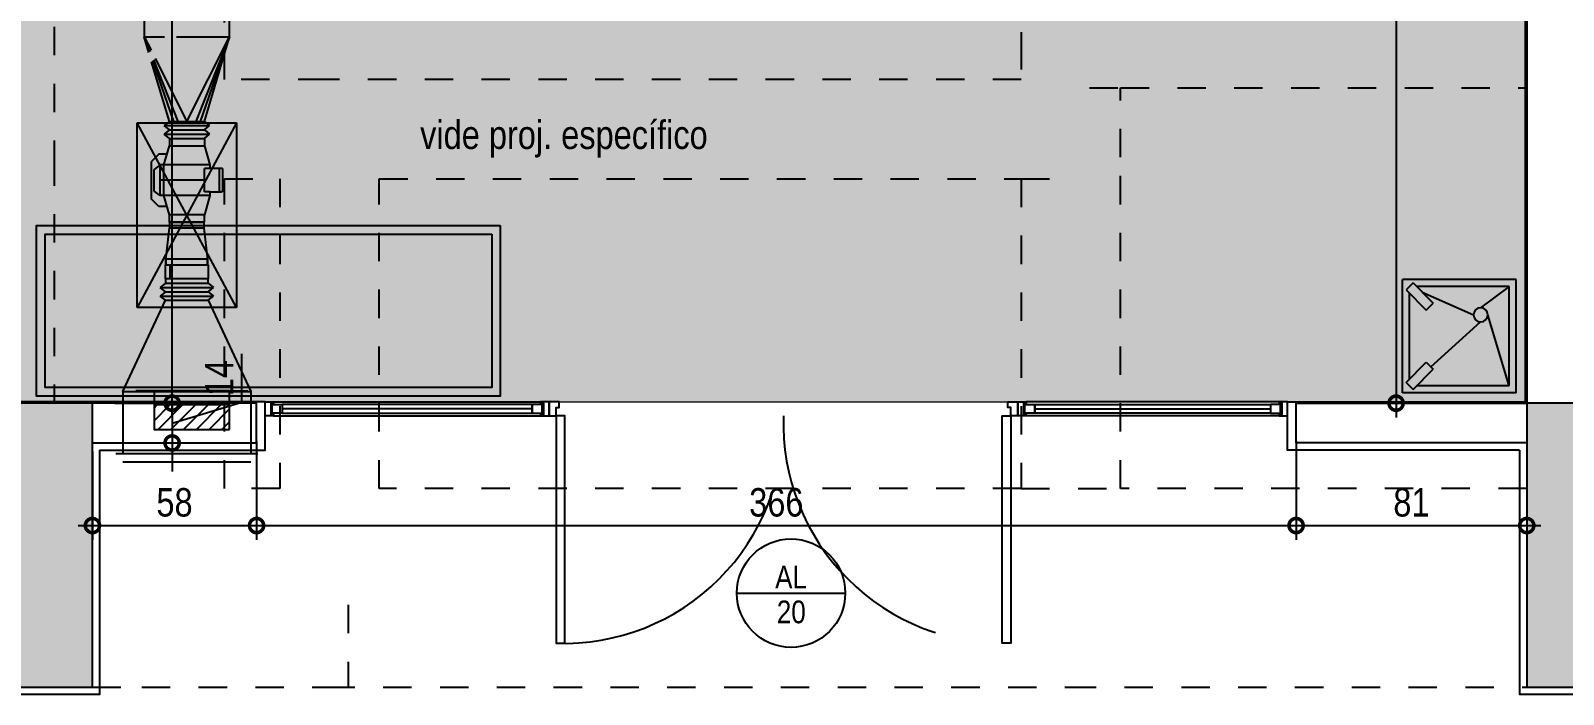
# Model space of a CAD drawing. Header units: metres. Extents: x -41 to 570, y -54 to 184.
# Drawn here: x -30.97 to -25.57, y -9.45 to -7.12 of the extents above; entities that cross this region are included whole.
import ezdxf
from ezdxf.enums import TextEntityAlignment as Align

# ---------------------------------------------------------------- set-up
doc = ezdxf.new("R2010")
doc.units = ezdxf.units.M
for name, pattern in [('DASHEDX2', [1.5, 1, -0.5]), ('ESTILO_TQS_0001', [1, 0.7, -0.3]), ('PUC$0$DASHEDX2', [1.5, 1, -0.5])]:
    doc.linetypes.add(name, pattern=pattern)
for name, color, linetype in [('1', 232, 'DASHEDX2'), ('210', 15, 'ESTILO_TQS_0001'), ('4', 2, 'Continuous'), ('ARQ-DIM', 2, 'Continuous'), ('ARQ-PRJ', 7, 'DASHEDX2'), ('ARQ-SIM', 1, 'Continuous'), ('ARQ-TXT', 2, 'Continuous'), ('JL-LAY', 7, 'Continuous'), ('PUC$0$06-GGBSTELAP-TIPO-BLA$0$GG-TE0001', 1, 'Continuous'), ('PUC$0$06-GGBSTELAP-TIPO-BLA$0$GG-TE0003', 7, 'Continuous'), ('PUC$0$ARQ-ALV ACAB', 4, 'Continuous'), ('PUC$0$ARQ-ALV OSSO', 5, 'Continuous'), ('PUC$0$ARQ-CAX @ 1', 1, 'Continuous'), ('PUC$0$ARQ-PRJ', 7, 'PUC$0$DASHEDX2')]:
    doc.layers.add(name, color=color, linetype=linetype)
doc.layers.add('PUC$0$ARQ-FORRO', color=9, linetype='Continuous', lineweight=5)
doc.styles.add('Adesa', font='ARIALN.TTF')
doc.dimstyles.new('ADESA 1-0050', dxfattribs={"dimtxt": 0.1, "dimasz": 0.1, "dimexe": 0.05, "dimexo": 0.05, "dimgap": 0.03, "dimtad": 1, "dimdec": 1, "dimlfac": 100, "dimzin": 12, "dimtxsty": 'Adesa', "dimblk": 'DOTSMALL', "dimcen": 1, "dimdle": 0.05, "dimclrd": 1, "dimclre": 1, "dimclrt": 256, "dimazin": 3, "dimtm": 1e-09, "dimtfac": 1, "dimtdec": 1, "dimtmove": 1, "dimatfit": 0, "dimldrblk": 'DOTSMALL', "dimfxl": 0.8, "dimtvp": 2, "dimtolj": 1, "dimtzin": 0, "dimarcsym": 0})

# ---------------------------------------------------------------- blocks, each defined once
blk = doc.blocks.new('*U3374')
for points in [[(0, -0.1699999997352108), (0.02499999999906777, -0.1699999997354382), (0.02499999999906777, -0.1399999997352381), (0.03499999999928605, -0.1399999997352381), (0.03500000000031592, -0.1199999997354704), (-3.343730513223544e-13, -0.119999999735243), (0, -0.1699999997352108)], [(1.64999999999859, -0.169999999735154), (1.624999999999068, -0.1699999997354382), (1.624999999999068, -0.1399999997352381), (1.61499999999885, -0.1399999997352381), (1.614999999998856, -0.1200000004069048), (1.649999999999961, -0.1200000004066775), (1.64999999999859, -0.1699999997352108)], [(0.02499999999940883, -0.1699999997354382), (0.02499999999940876, -0.9699999997364899), (0.05499999999960884, -0.9699999997364899), (0.05499999999960892, -0.1699999997354382)], [(1.625000000001455, -0.1699999997354382), (1.625000000001455, -0.970176107785693), (1.595000000001255, -0.970176107785693), (1.595000000001255, -0.1699999997354382)]]:
    blk.add_lwpolyline(points, close=True)
at = {"layer": 'PUC$0$ARQ-PRJ'}
for centre, start, end in [((0.05045417578521499, -0.1957951123371053), 268.1177731609957, 1.90744690667856), ((1.599545824218378, -0.1957951123371053), 178.0925530933217, 271.8822268390108)]:
    blk.add_arc(centre, 0.7749752393757076, start, end, dxfattribs=at)
blk = doc.blocks.new('*U3376')
at = {"color": 0, "linetype": 'ByBlock', "ltscale": 0.5}
for points in [[(0.019999999999925, -0.0449999999999875), (0.0199999999998682, -0.0449999999999875), (0.0199999999998682, -0.04499999999998749), (0.0199999999998682, -0.04499999999998749), (0.0199999999998682, -0.04499999999998749), (0.01999999999981139, -0.04500000000000169), (0.0199999999998682, -0.04499999999998749), (0.0199999999998682, -0.0449999999999733), (0.019999999999925, -0.04499999999998749), (0.0299999999999159, -0.0449999999999732), (0.0299999999999727, -0.04999999999996868), (-5.68e-14, -0.04999999999996868), (0, 0), (0.0299999999999727, 0), (0.0299999999999727, -0.0049999999999955), (0.0199999999999818, -0.0049999999999955), (0.019999999999925, -0.0449999999999875)], [(0.930000000000075, -0.04499999999996938), (0.9300000000001318, -0.04499999999996938), (0.9300000000001318, -0.04499999999996937), (0.9300000000001318, -0.04499999999996937), (0.9300000000001318, -0.04499999999996937), (0.9300000000001885, -0.04499999999998357), (0.9300000000001318, -0.04499999999996937), (0.9300000000001318, -0.04499999999995517), (0.930000000000075, -0.04499999999996937), (0.9200000000000841, -0.04499999999995508), (0.9200000000000272, -0.04999999999995056), (0.9500000000000568, -0.04999999999995056), (0.95, 1.81278603239645e-14), (0.9200000000000272, 1.81278603239645e-14), (0.9200000000000272, -0.004999999999977372), (0.9300000000000181, -0.004999999999977372), (0.930000000000075, -0.04499999999996938)], [(0.0249999999999204, -0.0100000000000051), (0.0600000006625032, -0.0099999999940792), (0.0600000006625032, -0.0399999999940803), (0.0249999999999204, -0.0400000000000063)], [(0.9249999994450597, -0.009999999999958566), (0.8899999993374967, -0.009999999999958566), (0.8899999993374967, -0.03999999999995978), (0.9249999994450597, -0.03999999999995978)]]:
    blk.add_lwpolyline(points, close=True, dxfattribs=at)
at = {"color": 8, "linetype": 'ByBlock', "ltscale": 0.5}
for points in [[(0.9199999994450958, 4.65278603239645e-14), (0.0299999999999727, 0)], [(0.9199999994450958, -0.04999999999992216), (0.0299999999999727, -0.04999999999996868)]]:
    blk.add_lwpolyline(points, dxfattribs=at)
at = {"color": 7, "linetype": 'ByBlock', "ltscale": 0.5}
blk.add_lwpolyline([(0.8899999993374967, -0.009999999999958618), (0.8899999993374967, -0.03999999999995972), (0.0600000006625032, -0.03999999999408035), (0.0600000006625032, -0.00999999999407915)], close=True, dxfattribs=at)
blk.add_lwpolyline([(0.0600000006625032, -0.0249999999940798), (0.8899999993374967, -0.02500000000626407)], dxfattribs=at)
blk = doc.blocks.new('*U3375')
at = {"color": 0, "linetype": 'ByBlock', "ltscale": 0.5}
for points in [[(0.019999999999925, -0.0449999999999875), (0.0199999999998682, -0.0449999999999875), (0.0199999999998682, -0.04499999999998749), (0.0199999999998682, -0.04499999999998749), (0.0199999999998682, -0.04499999999998749), (0.01999999999981139, -0.04500000000000169), (0.0199999999998682, -0.04499999999998749), (0.0199999999998682, -0.0449999999999733), (0.019999999999925, -0.04499999999998749), (0.0299999999999159, -0.0449999999999732), (0.0299999999999727, -0.04999999999996868), (-5.68e-14, -0.04999999999996868), (0, 0), (0.0299999999999727, 0), (0.0299999999999727, -0.0049999999999955), (0.0199999999999818, -0.0049999999999955), (0.019999999999925, -0.0449999999999875)], [(0.980000000000075, -0.04499999999996842), (0.9800000000001319, -0.04499999999996842), (0.9800000000001319, -0.04499999999996841), (0.9800000000001319, -0.04499999999996841), (0.9800000000001319, -0.04499999999996841), (0.9800000000001885, -0.04499999999998261), (0.9800000000001319, -0.04499999999996841), (0.9800000000001319, -0.04499999999995422), (0.980000000000075, -0.04499999999996841), (0.9700000000000841, -0.04499999999995412), (0.9700000000000273, -0.0499999999999496), (1.000000000000057, -0.0499999999999496), (1, 1.908195823575211e-14), (0.9700000000000273, 1.908195823575211e-14), (0.9700000000000273, -0.004999999999976418), (0.9800000000000182, -0.004999999999976418), (0.980000000000075, -0.04499999999996842)], [(0.0249999999999204, -0.0100000000000051), (0.0600000006625032, -0.0099999999940792), (0.0600000006625032, -0.0399999999940803), (0.0249999999999204, -0.0400000000000063)], [(0.9749999994450598, -0.009999999999957612), (0.9399999993374968, -0.009999999999957612), (0.9399999993374968, -0.03999999999995882), (0.9749999994450598, -0.03999999999995882)]]:
    blk.add_lwpolyline(points, close=True, dxfattribs=at)
at = {"color": 8, "linetype": 'ByBlock', "ltscale": 0.5}
for points in [[(0.9699999994450959, 4.748195823575211e-14), (0.0299999999999727, 0)], [(0.9699999994450959, -0.0499999999999212), (0.0299999999999727, -0.04999999999996868)]]:
    blk.add_lwpolyline(points, dxfattribs=at)
at = {"color": 7, "linetype": 'ByBlock', "ltscale": 0.5}
blk.add_lwpolyline([(0.9399999993374968, -0.009999999999957664), (0.9399999993374968, -0.03999999999995876), (0.0600000006625032, -0.03999999999408035), (0.0600000006625032, -0.00999999999407915)], close=True, dxfattribs=at)
blk.add_lwpolyline([(0.0600000006625032, -0.0249999999940798), (0.9399999993374968, -0.02500000000626312)], dxfattribs=at)
blk = doc.blocks.new('PUC$0$forro area comum')
at = {"layer": 'PUC$0$ARQ-FORRO'}
h = blk.add_hatch(color=256, dxfattribs=at)
h.dxf.hatch_style = 1
h.paths.add_polyline_path([(25.70503309, 4.104864600000016), (26.60539841855193, 4.10486460000003), (26.60623632669581, 3.710030029366386), (31.10498870001205, 3.710030029366389), (31.10498870001205, 3.275077597760092), (36.36498870001206, 3.275077611398111), (36.36499036365005, 3.885003989366388), (36.52498857695345, 3.885003989366313), (36.52498857695345, 5.385003989366377), (36.36499117501204, 5.385003989366379), (36.36498952501205, 5.995003989366388), (36.5250225646197, 5.995003989366388), (36.52510559873609, 8.725022393598739), (36.36684393501107, 8.724985399139753), (36.36677561999754, 8.994997759366383), (31.10501399783708, 8.994997759366385), (31.10498868391911, 8.424494883621037), (25.70498938612273, 8.424734483858707)])
at = {"layer": 'PUC$0$ARQ-FORRO', "elevation": -4.318356323902826e-06}
blk.add_lwpolyline([(25.70503309, 4.104864600000016), (26.60539841855193, 4.10486460000003), (26.60623632669581, 3.710030029366386), (31.10498870001205, 3.710030029366389), (31.10498870001205, 3.275077597760092), (36.36498870001206, 3.275077611398111), (36.36499036365005, 3.885003989366388), (36.52498857695345, 3.885003989366313), (36.52498857695345, 5.385003989366377), (36.36499117501204, 5.385003989366379), (36.36498952501205, 5.995003989366388), (36.5250225646197, 5.995003989366388), (36.52510559873609, 8.725022393598739), (36.36684393501107, 8.724985399139753), (36.36677561999754, 8.994997759366383), (31.10501399783708, 8.994997759366385), (31.10498868391911, 8.424494883621037), (25.70498938612273, 8.424734483858707)], close=True, dxfattribs=at)
blk = doc.blocks.new('PUC$0$06-GGBSTELAP-TIPO-BLA$0$GG-CP-10-50')
at = {"layer": 'PUC$0$06-GGBSTELAP-TIPO-BLA$0$GG-TE0001'}
h = blk.add_hatch(dxfattribs=at)
h.set_pattern_fill('ANSI31', color=256, scale=0.01, angle=90, style=0)
h.set_pattern_definition([(135, (-15411.20236032417, 5775.561817851558), (-0.0224506403026729, -0.0224506403026729), [])])
h.paths.add_polyline_path([(0.1330330891914855, -0.0862416061201657), (0.1330330891914855, 0), (-0.1330330891914855, 0), (-0.1330330891914855, -0.0862416061201657)])
at = {"layer": 'PUC$0$06-GGBSTELAP-TIPO-BLA$0$GG-TE0003'}
for p, q in [((-0.1330330891914855, 0.0501525536892587), (-0.1976659358488177, 0.0501525536892587)), ((-0.1330330891914855, 0), (0.1330330891914855, 0)), ((0.1330330891933045, 0.0501525536892587), (0.1976659358506367, 0.0501525536892587))]:
    blk.add_line(p, q, dxfattribs=at)
blk.add_lwpolyline([(-0.1330330891914855, -0.0862416061201657), (-0.1330330891914855, 0.0501525536892587), (0.1330330891914855, 0.0501525536892587), (0.1330330891914855, -0.0862416061201657)], close=True, dxfattribs=at)
blk = doc.blocks.new('PUC$0$06-GGBSTELAP-TIPO-BLA$0$PONTOS AP3')
at = {"layer": 'PUC$0$06-GGBSTELAP-TIPO-BLA$0$GG-TE0003', "rotation": 180}
blk.add_blockref('PUC$0$06-GGBSTELAP-TIPO-BLA$0$GG-CP-10-50', (25.362419782437, 3.113029495276192, 1.6593585649e-06), dxfattribs=at)
blk = doc.blocks.new('PUC')
at = {"layer": 'PUC$0$ARQ-ALV ACAB'}
for points, elevation in [([(25.27498870001205, 8.594698410909345), (25.27498870001205, 9.454857599366388), (25.72500580023738, 9.454857599366388), (25.72497159978671, 8.594860036791623)], -4.318356323902826e-06), ([(30.72498870001205, 8.59485759936643), (30.72498819588756, 9.454857599366388), (31.12498920413653, 9.454857599366388), (31.12498052613187, 9.165007449342497)], -4.318356323902826e-06), ([(30.7249887000125, 8.594857514378164), (30.14211006689283, 8.594855064943017), (30.14211006689283, 8.424858038259876), (31.10498870000369, 8.424857390312452), (31.10501399783708, 8.995008254452094), (31.75226702864703, 8.994987061354735), (31.75226702864703, 9.164987061490871), (31.12498052613187, 9.165007449342495)], -4.31835632350037e-06), ([(25.72507361259411, 8.594860036791623), (26.54210999141225, 8.594857581868663), (26.54210999141225, 8.424858038259968), (25.70498938612273, 8.424857602053121), (25.70498903986054, 4.104949194766572)], -4.318356323902826e-06)]:
    blk.add_lwpolyline(points, dxfattribs=dict(at, elevation=elevation))
at = {"layer": 'PUC$0$ARQ-ALV OSSO', "elevation": -4.318356323902826e-06}
for points in [[(25.70011951428234, 8.569860116291956), (26.51210999141225, 8.569857599366438), (26.51210999141225, 8.429858038259969), (25.69998870001204, 8.429857599292925)], [(30.74998870001204, 8.569857599366403), (30.17211006689282, 8.569855082440792), (30.17211006689282, 8.429858038259876), (30.74998870001204, 8.429858038259876)], [(25.69998903986054, 4.099949194766573), (25.69998870001204, 8.429857599292925)]]:
    blk.add_lwpolyline(points, dxfattribs=at)
at = {"xscale": -1}
blk.add_blockref('PUC$0$06-GGBSTELAP-TIPO-BLA$0$PONTOS AP3', (55.7624701747837, 5.323185774015744, 4.346157447900764e-06), dxfattribs=at)
at = {"layer": 'PUC$0$ARQ-CAX @ 1', "rotation": 180}
for name, p in [('*U3374', (29.14210999141084, 8.304858038524698, -4.318356323902826e-06)), ('*U3376', (27.49210999141225, 8.42485803825994, -4.318356323902826e-06))]:
    blk.add_blockref(name, p, dxfattribs=at)
at = {"layer": 'PUC$0$ARQ-CAX @ 1', "xscale": -1, "rotation": 180}
blk.add_blockref('*U3375', (29.14210999140579, 8.42485803825994, -4.318356323902826e-06), dxfattribs=at)
at = {"layer": 'PUC$0$ARQ-FORRO'}
blk.add_blockref('PUC$0$forro area comum', (0, 0), dxfattribs=at)
blk = doc.blocks.new('TIPO COTA$0$Chamada_planta')
at = {"layer": 'ARQ-SIM'}
blk.add_line((-1.272612162904418, 0), (1.272612162904418, 0), dxfattribs=at)
blk.add_circle((0, 0), 1.272612162904418, dxfattribs=at)
at = {"layer": 'ARQ-SIM', "color": 2, "style": 'Adesa'}
for tag, p in [('NUMERO', (-3e-16, 0.2338932678049491)), ('C.D.', (-3e-16, -0.2718391078913104))]:
    blk.add_attdef(tag, text='', height=0.5, dxfattribs=at).set_placement(p, align=Align.MIDDLE_CENTER)
blk = doc.blocks.new('Bebed1')
for p, q in [((-0.125, -0.125), (-0.125, 0.2750000000000341)), ((0.2749999999999773, 0.2750000000000341), (-0.125, 0.2750000000000341)), ((0.2749999999999773, -0.125), (0.2749999999999773, 0.2750000000000341)), ((-0.1123743686707712, 0.2376256313292515), (-0.08762563132924583, 0.2623743686707485)), ((-0.1123743686707712, 0.2376256313292515), (-0.04166369055212726, 0.1669149532106076)), ((-0.1000000000000227, -0.1000000000000227), (-0.1000000000000227, 0.2252512626584462)), ((-0.08762563132924583, 0.2623743686707485), (-0.01691495321057346, 0.1916636905521045)), ((0.2252512626584462, 0.25), (-0.07525126265846893, 0.25)), ((0.2376256313292231, 0.2623743686707485), (0.1669149532105791, 0.1916636905521045)), ((0.2623743686707485, 0.2376256313292515), (0.1916636905521045, 0.1669149532106076)), ((0.2623743686707485, 0.2376256313292515), (0.2376256313292231, 0.2623743686707485)), ((0.25, -0.1000000000000227), (0.25, 0.2252512626584462)), ((-0.08020101012678538, 0.2054522727852373), (0, 0.02499999999997726)), ((-0.01691495321057346, 0.1916636905521045), (-0.04166369055212726, 0.1669149532106076)), ((0.1830109365191674, 0.1755677072435446), (0.02499999999997726, 0)), ((0.1669149532105791, 0.1916636905521045), (0.1916636905521045, 0.1669149532106076)), ((-0.1000000000000227, -0.1000000000000227), (-0.02500000000000568, 0)), ((0.25, -0.1000000000000227), (0, -0.02499999999997726)), ((0.25, -0.1000000000000227), (-0.1000000000000227, -0.1000000000000227)), ((0.2749999999999773, -0.125), (-0.125, -0.125))]:
    blk.add_line(p, q)
blk.add_circle((0, 0), 0.025)
blk = doc.blocks.new('A$Cc9457cc1')
at = {"layer": 'JL-LAY'}
for points in [[(-3.608907543966435, 0.6003651940304096), (-3.608907543966435, 2.117406694424062e-07), (-5.241369688262814, 2.117406694424062e-07), (-5.241369688262814, 0.6003651940304096)], [(-3.638907543966436, 0.5703651940304084), (-3.638907543966436, 0.03000021174067058), (-5.211369688262813, 0.03000021174067058), (-5.211369688262813, 0.5703651940304084)]]:
    blk.add_lwpolyline(points, close=True, dxfattribs=at)
at = {"layer": 'JL-LAY', "xscale": -1, "rotation": 90}
blk.add_blockref('Bebed1', (-0.1574931212136832, 0.286017786720679, 4.318356323902826e-06), dxfattribs=at)
blk = doc.blocks.new('_DotSmall')
at = {"color": 0, "linetype": 'ByBlock', "const_width": 0.5}
blk.add_lwpolyline([(-0.0625, 0, 1), (0.0625, 0, 1)], format="xyb", close=True, dxfattribs=at)
blk = doc.blocks.new('*D1400')
at = {"layer": 'ARQ-DIM', "color": 1, "lineweight": -2, "transparency": 16777216}
for p, q in [((-30.17211006689282, -8.563654769452262), (-30.17211006689282, -8.910610661060996)), ((-30.74998870001205, -8.5998575993664), (-30.74998870001205, -8.910610661060996)), ((-30.79998870001205, -8.860610661060996), (-30.12211006689282, -8.860610661060996))]:
    blk.add_line(p, q, dxfattribs=at)
at = {"layer": 'Defpoints', "color": 0, "transparency": 16777216}
for p in [(-30.17211006689282, -8.51365476945226, -4.318356323902826e-06), (-30.74998870001205, -8.5498575993664, -4.318356323902826e-06), (-30.17211006689282, -8.860610661060996)]:
    blk.add_point(p, dxfattribs=at)
at = {"layer": 'ARQ-DIM', "color": 1, "lineweight": -2, "transparency": 16777216, "xscale": 0.1, "yscale": 0.1, "zscale": 0.1, "rotation": 180}
blk.add_blockref('_DotSmall', (-30.74998870001205, -8.860610661060996), dxfattribs=at)
at = {"layer": 'ARQ-DIM', "color": 1, "lineweight": -2, "transparency": 16777216, "xscale": 0.1, "yscale": 0.1, "zscale": 0.1}
blk.add_blockref('_DotSmall', (-30.17211006689282, -8.860610661060996), dxfattribs=at)
at = {"layer": 'ARQ-DIM', "transparency": 16777216, "insert": (-30.46104938345243, -8.779553362288826), "char_height": 0.1, "attachment_point": 5, "style": 'Adesa'}
blk.add_mtext('\\A1;58', dxfattribs=at)
blk = doc.blocks.new('*D1401')
at = {"layer": 'ARQ-DIM', "color": 1, "lineweight": -2, "transparency": 16777216}
for p, q in [((-30.17211006689282, -8.563654769452262), (-30.17211006689282, -8.910610661060996)), ((-26.51211006675697, -8.563657286377872), (-26.51211006675697, -8.910610661060996)), ((-30.22211006689282, -8.860610661060996), (-26.46211006675697, -8.860610661060996))]:
    blk.add_line(p, q, dxfattribs=at)
at = {"layer": 'Defpoints', "color": 0, "transparency": 16777216}
for p in [(-30.17211006689282, -8.51365476945226, -4.31835632350037e-06), (-26.51211006675697, -8.513657286377871, -4.31835632350037e-06), (-26.51211006675697, -8.860610661060996)]:
    blk.add_point(p, dxfattribs=at)
at = {"layer": 'ARQ-DIM', "color": 1, "lineweight": -2, "transparency": 16777216, "xscale": 0.1, "yscale": 0.1, "zscale": 0.1, "rotation": 180}
blk.add_blockref('_DotSmall', (-30.17211006689282, -8.860610661060996), dxfattribs=at)
at = {"layer": 'ARQ-DIM', "color": 1, "lineweight": -2, "transparency": 16777216, "xscale": 0.1, "yscale": 0.1, "zscale": 0.1}
blk.add_blockref('_DotSmall', (-26.51211006675697, -8.860610661060996), dxfattribs=at)
at = {"layer": 'ARQ-DIM', "transparency": 16777216, "insert": (-28.34211006682489, -8.779553362288826), "char_height": 0.1, "attachment_point": 5, "style": 'Adesa'}
blk.add_mtext('\\A1;366', dxfattribs=at)
blk = doc.blocks.new('*D1402')
at = {"layer": 'ARQ-DIM', "color": 1, "lineweight": -2, "transparency": 16777216}
for p, q in [((-26.51211006675697, -8.563657286377872), (-26.51211006675697, -8.910610661060996)), ((-25.70011951428234, -8.599860116291953), (-25.70011951428234, -8.910610661060996)), ((-26.56211006675697, -8.860610661060996), (-25.65011951428234, -8.860610661060996))]:
    blk.add_line(p, q, dxfattribs=at)
at = {"layer": 'Defpoints', "color": 0, "transparency": 16777216}
for p in [(-26.51211006675697, -8.513657286377871, -4.318356323902826e-06), (-25.70011951428234, -8.549860116291953, -4.318356323902826e-06), (-25.70011951428234, -8.860610661060996)]:
    blk.add_point(p, dxfattribs=at)
at = {"layer": 'ARQ-DIM', "color": 1, "lineweight": -2, "transparency": 16777216, "xscale": 0.1, "yscale": 0.1, "zscale": 0.1, "rotation": 180}
blk.add_blockref('_DotSmall', (-26.51211006675697, -8.860610661060996), dxfattribs=at)
at = {"layer": 'ARQ-DIM', "color": 1, "lineweight": -2, "transparency": 16777216, "xscale": 0.1, "yscale": 0.1, "zscale": 0.1}
blk.add_blockref('_DotSmall', (-25.70011951428234, -8.860610661060996), dxfattribs=at)
at = {"layer": 'ARQ-DIM', "transparency": 16777216, "insert": (-26.10611479051965, -8.779553362288826), "char_height": 0.1, "attachment_point": 5, "style": 'Adesa'}
blk.add_mtext('\\A1;81', dxfattribs=at)
blk = doc.blocks.new('*D1675')
at = {"layer": 'ARQ-DIM', "color": 1, "lineweight": -2, "transparency": 16777216}
for p, q in [((-30.46939006848791, -8.479858038259877), (-30.46939006848791, -3.655596570332992)), ((-30.67160132648152, -3.705596570332991), (-30.41939006848791, -3.705596570332991)), ((-30.67160318518475, -8.429858038259876), (-30.41939006848791, -8.429858038259876))]:
    blk.add_line(p, q, dxfattribs=at)
at = {"layer": 'Defpoints', "color": 0, "transparency": 16777216}
for p in [(-30.72160132648152, -3.705596570332991, -4.31835632350037e-06), (-30.46939006848791, -3.705596570332991), (-30.72160318518475, -8.429858038259876, -4.318356323902826e-06)]:
    blk.add_point(p, dxfattribs=at)
at = {"layer": 'ARQ-DIM', "color": 1, "lineweight": -2, "transparency": 16777216, "xscale": 0.1, "yscale": 0.1, "zscale": 0.1}
for p, rotation in [((-30.46939006848791, -3.705596570332991), 90), ((-30.46939006848791, -8.429858038259876), 270)]:
    blk.add_blockref('_DotSmall', p, dxfattribs=dict(at, rotation=rotation))
at = {"layer": 'ARQ-DIM', "transparency": 16777216, "insert": (-30.54959470695994, -6.067727304296424), "char_height": 0.1, "attachment_point": 5, "rotation": 90, "style": 'Adesa'}
blk.add_mtext('\\A1;472', dxfattribs=at)
blk = doc.blocks.new('*D1676')
at = {"layer": 'ARQ-DIM', "color": 1, "lineweight": -2, "transparency": 16777216}
for p, q in [((-30.22377590844946, -8.426154937609612), (-30.22377590844946, -8.256673355072095)), ((-30.46938982386555, -8.429821402246969), (-30.46938982386555, -8.329821402246969)), ((-30.52155863762454, -8.429821402246969), (-30.41938982386555, -8.429821402246969)), ((-30.46938982386555, -8.499839112234442), (-30.22377590844946, -8.426154937609612)), ((-30.46938982386555, -8.429821402246969), (-30.46938982386555, -8.569856822221915)), ((-30.46938982386555, -8.429821402246969), (-30.46938982386555, -8.569856822221915)), ((-30.52155863762454, -8.569856822221915), (-30.41938982386555, -8.569856822221915)), ((-30.46938982386555, -8.569856822221915), (-30.46938982386555, -8.669856822221915))]:
    blk.add_line(p, q, dxfattribs=at)
at = {"layer": 'Defpoints', "color": 0, "transparency": 16777216}
for p in [(-30.57155863762454, -8.429821402246969, -4.318356324305282e-06), (-30.57155863762454, -8.569856822221915, -4.318356323902826e-06), (-30.46938982386555, -8.569856822221915)]:
    blk.add_point(p, dxfattribs=at)
at = {"layer": 'ARQ-DIM', "color": 1, "lineweight": -2, "transparency": 16777216, "xscale": 0.1, "yscale": 0.1, "zscale": 0.1}
for p, rotation in [((-30.46938982386555, -8.429821402246969), 270), ((-30.46938982386555, -8.569856822221915), 90)]:
    blk.add_blockref('_DotSmall', p, dxfattribs=dict(at, rotation=rotation))
at = {"layer": 'ARQ-DIM', "transparency": 16777216, "insert": (-30.30398054692149, -8.341414146340844), "char_height": 0.1, "attachment_point": 5, "rotation": 90, "style": 'Adesa'}
blk.add_mtext('\\A1;14', dxfattribs=at)
blk = doc.blocks.new('*D1686')
at = {"layer": 'ARQ-DIM', "color": 1, "lineweight": -2, "transparency": 16777216}
for p, q in [((-26.24738064806273, -4.099864600000024), (-26.11022786426294, -4.099864600000024)), ((-26.16022786426294, -4.049864600000024), (-26.16022786426293, -8.479857922193352)), ((-26.24737821832486, -8.429857922193351), (-26.11022786426293, -8.429857922193351))]:
    blk.add_line(p, q, dxfattribs=at)
at = {"layer": 'Defpoints', "color": 0, "transparency": 16777216}
for p in [(-26.29738064806273, -4.099864600000024, -8.63671264780692e-06), (-26.29737821832486, -8.429857922193351, -4.318356323902826e-06), (-26.16022786426293, -8.429857922193351)]:
    blk.add_point(p, dxfattribs=at)
at = {"layer": 'ARQ-DIM', "color": 1, "lineweight": -2, "transparency": 16777216, "xscale": 0.1, "yscale": 0.1, "zscale": 0.1}
for p, rotation in [((-26.16022786426294, -4.099864600000024), 90), ((-26.16022786426293, -8.429857922193351), 270)]:
    blk.add_blockref('_DotSmall', p, dxfattribs=dict(at, rotation=rotation))
at = {"layer": 'ARQ-DIM', "transparency": 16777216, "insert": (-26.2412851630351, -6.264861261096678), "char_height": 0.1, "attachment_point": 5, "rotation": 90, "style": 'Adesa'}
blk.add_mtext('\\A1;433', dxfattribs=at)
blk = doc.blocks.new('A3')
at = {"layer": 'ARQ-PRJ'}
for p, q in [((553.3833469712813, -373.8894647647654), (553.5333469712809, -373.8894647647654)), ((553.5333469712809, -373.9044647647648), (553.3833469712813, -373.9044647647648)), ((553.3833469712813, -373.9044647647648), (553.3833469712813, -373.9544647647659)), ((553.3833469712813, -373.9044647647648), (553.3833469712813, -373.9544647647659)), ((553.3833469712813, -373.9544647647659), (553.5333469712809, -373.9544647647659)), ((553.3833469712813, -373.9544647647659), (553.3858469712809, -373.9544647647659)), ((553.3833469712813, -373.9544647647659), (553.3983469712807, -373.9544647647659)), ((553.3848469712807, -373.9544647647659), (553.3838469712814, -373.9544647647659)), ((553.3848469712807, -373.9544647647659), (553.3848469712807, -373.972464764765)), ((553.3848469712807, -373.9544647647659), (553.5318469712806, -373.9544647647659)), ((553.3858469712809, -373.9544647647659), (553.3858469712809, -373.9744647647655)), ((553.3983469712807, -373.9544647647659), (553.3983469712807, -373.9044647647648)), ((553.5333469712809, -373.9544647647659), (553.5308469712804, -373.9544647647659)), ((553.5308469712804, -373.9544647647659), (553.5308469712804, -373.9744647647655)), ((553.5318469712806, -373.9544647647659), (553.5318469712806, -373.972464764765)), ((553.5333469712809, -373.9544647647659), (553.5333469712809, -373.9044647647648)), ((553.3848469712807, -373.972464764765), (553.3968469712804, -374.0844647647651)), ((553.5308469712804, -373.9744647647655), (553.3858469712809, -373.9744647647655)), ((553.5318469712806, -373.972464764765), (553.5198469712809, -374.0844647647651)), ((553.3968469712804, -374.1044647647656), (553.3968469712804, -374.0844647647651)), ((553.3968469712804, -374.0844647647651), (553.5198469712809, -374.0844647647651)), ((553.5199669712806, -374.1044647647656), (553.3968469712804, -374.1044647647656)), ((553.3968469712804, -374.1044647647656), (553.3968469712804, -374.1301147647652)), ((553.3968469712804, -374.1044647647656), (553.5198469712809, -374.1044647647656)), ((553.4093469712811, -374.0844647647651), (553.5073469712811, -374.0844647647651)), ((553.4583469712811, -374.1044647647656), (553.4093469712811, -374.1044647647656)), ((553.4583469712811, -374.1044647647656), (553.5073469712811, -374.1044647647656)), ((553.5198469712809, -374.0844647647651), (553.5198469712809, -374.1044647647656)), ((553.5199669712806, -374.1044647647656), (553.5199669712806, -374.1301147647652)), ((553.3598652931983, -374.1596122647649), (553.3334069712805, -374.1852622647644)), ((553.3884986222242, -374.1596122647649), (553.3598652931983, -374.1596122647649)), ((553.3968469712804, -374.1301147647652), (553.3776094712807, -374.1980872647642)), ((553.5199669712806, -374.1301147647652), (553.3968469712804, -374.1301147647652)), ((553.5392044712812, -374.1980872647642), (553.5199669712806, -374.1301147647652)), ((553.3334069712805, -374.1852622647644), (553.3334069712805, -374.3186672647649)), ((553.3647844712809, -374.1980872647642), (553.3429819712806, -374.2141185147653)), ((553.3429819712806, -374.2141185147653), (553.3429819712806, -374.289811014765)), ((553.3776094712807, -374.1980872647642), (553.3647844712809, -374.1980872647642)), ((553.3647844712809, -374.1980872647642), (553.3647844712809, -374.3058422647651)), ((553.5392044712812, -374.1980872647642), (553.3776094712807, -374.1980872647642)), ((553.3776094712807, -374.1980872647642), (553.3776094712807, -374.3058422647651)), ((553.5392044712812, -374.2109122647649), (553.5199669712806, -374.2109122647649)), ((553.5199669712806, -374.2109122647649), (553.5199669712806, -374.2930172647654)), ((553.5392044712812, -374.2109122647649), (553.5392044712812, -374.1980872647642)), ((553.5392044712812, -374.2109122647649), (553.5802444712813, -374.2109122647649)), ((553.5834069712805, -374.2109122647649), (553.5738319712805, -374.2109122647649)), ((553.5738319712805, -374.2109122647649), (553.5738319712805, -374.2930172647654)), ((553.5834069712805, -374.2930172647654), (553.5834069712805, -374.2109122647649)), ((553.5199669712806, -374.2519647647647), (553.3647844712809, -374.2519647647647)), ((553.3598652931983, -374.3443172647645), (553.3334069712805, -374.3186672647649)), ((553.3647844712809, -374.3058422647651), (553.3429819712806, -374.289811014765)), ((553.3776094712807, -374.3058422647651), (553.3647844712809, -374.3058422647651)), ((553.5392044712812, -374.3058422647651), (553.3776094712807, -374.3058422647651)), ((553.3776094712807, -374.3058422647651), (553.3968469712804, -374.3738147647642)), ((553.5834069712805, -374.2930172647654), (553.5199669712806, -374.2930172647654)), ((553.5199669712806, -374.3738147647642), (553.5392044712812, -374.3058422647651)), ((553.5392044712812, -374.3058422647661), (553.5392044712812, -374.2930172647654)), ((553.3884986222242, -374.3443172647645), (553.3598652931983, -374.3443172647645)), ((553.3968469712804, -374.3994647647656), (553.3968469712804, -374.3738147647642)), ((553.3968469712804, -374.3738147647642), (553.5199669712806, -374.3738147647642)), ((553.5199669712806, -374.3994647647656), (553.5199669712806, -374.3738147647642)), ((553.3968469712804, -374.3994647647656), (553.5199669712806, -374.3994647647656))]:
    blk.add_line(p, q, dxfattribs=at)
blk = doc.blocks.new('A4')
at = {"layer": 'ARQ-PRJ', "ltscale": 0.8}
blk.add_lwpolyline([(555.7799728065736, -374.756814788742), (555.7799728065736, -374.106814788742), (555.4299728065737, -374.106814788742), (555.4299728065737, -374.756814788742)], close=True, dxfattribs=at)
for points in [[(555.7799728065736, -374.756814788742), (555.4299728065737, -374.106814788742)], [(555.7799728065736, -374.106814788742), (555.4299728065737, -374.756814788742)]]:
    blk.add_lwpolyline(points, dxfattribs=at)
blk = doc.blocks.new('M7')
at = {"layer": 'ARQ-PRJ'}
for p, q in [((-365.8161496072834, -389.7587505684508), (-365.8161496072491, -389.3087505684501)), ((-365.8161496072491, -389.3087505684501), (-365.5982632960748, -389.3087505684672)), ((-365.5982632961104, -389.7837505684675), (-365.5982632960729, -389.2837505684673)), ((-365.5682632960807, -389.7587505684697), (-365.5682632960446, -389.3087505684696)), ((-365.8161496072834, -389.7587505684508), (-365.5982632961085, -389.7587505684673))]:
    blk.add_line(p, q, dxfattribs=at)
blk = doc.blocks.new('A$C0c36e88c')
at = {"layer": 'ARQ-PRJ'}
for p, q in [((0.1825446966540767, 5.630418962732165), (0.1825446966522577, 2.289491999816619)), ((0.482544696662444, 2.289491999815709), (0.482544696662444, 2.476222037947991)), ((0.1825446966522577, 2.289491999816619), (0.2533882407242345, 2.289491999816164)), ((0.1987950888997148, 2.234898850862464), (0.1825446966522577, 2.289491999816619)), ((0.1825446966522577, 2.289491999816619), (0.2063116389235802, 2.242415400492519)), ((0.1825446966522577, 2.289491999816619), (0.2008364866906049, 2.236940248545579)), ((0.1825446966522577, 2.289491999816619), (0.2027335204675182, 2.238837282222448)), ((0.2958146487126214, 2.289491999816619), (0.4825446966497111, 2.289491999816164)), ((0.3325446966446179, 1.992378058231679), (0.482544696662444, 2.289491999815709)), ((0.4825446966497111, 2.289491999816164), (0.3641276704547636, 1.992378058231679)), ((0.4825446966497111, 2.289491999816164), (0.3791276704541815, 1.992378058231679)), ((0.3941046966447175, 1.992378058231679), (0.4825446966497111, 2.289491999816164)), ((0.220545059946744, 2.214222415010227), (0.3325446966446179, 1.992378058231679)), ((0.2709846966445184, 1.992378058231679), (0.2085270380939619, 2.202204393787724)), ((0.2117909774224245, 2.205468332944292), (0.2859617228350544, 1.992378058231679)), ((0.2148240967817401, 2.208501452144446), (0.3009617228344723, 1.992378058231679)), ((0.2709846966445184, 1.992378058231679), (0.2525817300811468, 1.977378058230897)), ((0.2709846966445184, 1.96237805823057), (0.2525817300811468, 1.977378058230897)), ((0.2525817300811468, 1.977378058230897), (0.4125076632062701, 1.977378058230897)), ((0.2709846966445184, 1.962378058231479), (0.2525817300811468, 1.947378058230697)), ((0.2525817300811468, 1.947378058230697), (0.4125076632062701, 1.947378058230697)), ((0.2709846966445184, 1.93237805823037), (0.2525817300811468, 1.947378058230697)), ((0.2709846966445184, 1.992378058231679), (0.3941046966447175, 1.992378058231679)), ((0.2709846966426994, 1.962378058231025), (0.3941046966447175, 1.962378058231025)), ((0.3941046966447175, 1.992378058231679), (0.4125076632062701, 1.977378058230897)), ((0.3941046966447175, 1.96237805823057), (0.4125076632062701, 1.977378058230897)), ((0.3941046966447175, 1.962378058231479), (0.4125076632062701, 1.947378058230697)), ((0.3941046966447175, 1.93237805823037), (0.4125076632062701, 1.947378058230697)), ((0.2574846966454061, 1.422378058230606), (0.2390817300838535, 1.407378058230279)), ((0.2390817300838535, 1.407378058230279), (0.4258876632065949, 1.407378058230279)), ((0.2574846966454061, 1.392378058229497), (0.2390817300838535, 1.407378058230279)), ((0.272484696644824, 1.437378058229569), (0.2574846966454061, 1.437378058229569)), ((0.4074846966432233, 1.422378058230606), (0.4258876632065949, 1.407378058230279)), ((0.4074846966432233, 1.392378058229497), (0.4258876632065949, 1.407378058230279)), ((0.1074846966439509, 1.04142138236557), (0.2574846966454061, 1.362378058229297)), ((0.2574846966454061, 1.392378058230406), (0.2390817300838535, 1.377378058230079)), ((0.2574846966454061, 1.362378058229297), (0.2390817300838535, 1.377378058230079)), ((0.2390817300838535, 1.377378058230079), (0.4258876632065949, 1.377378058230079)), ((0.2574846966454061, 1.392378058229951), (0.4074846966450423, 1.392378058229951)), ((0.2574846966454061, 1.362378058229751), (0.4074846966450423, 1.362378058229751)), ((0.4074846966432233, 1.392378058230406), (0.4258876632065949, 1.377378058230079)), ((0.4074846966432233, 1.362378058229297), (0.4258876632065949, 1.377378058230079)), ((0.4074846966377663, 1.362378058224294), (0.5574846966446785, 1.041421382331464))]:
    blk.add_line(p, q, dxfattribs=at)
at = {"layer": 'ARQ-PRJ', "ltscale": 0.1}
for p, q in [((0.2574846966454061, 1.437378058229569), (0.2574846966454061, 1.422378058230152)), ((0.4074846966450423, 1.422378058230152), (0.4074846966450423, 1.437378058229569))]:
    blk.add_line(p, q, dxfattribs=at)
at = {"layer": 'ARQ-PRJ', "xscale": -1, "rotation": 180}
for name, p in [('A4', (-555.2724881099293, -372.7694657089623)), ('A3', (-553.1258622746363, -372.4670867065352))]:
    blk.add_blockref(name, p, dxfattribs=at)
at = {"layer": 'ARQ-PRJ', "rotation": 270}
blk.add_blockref('M7', (389.8662352650954, -364.7747282249179), dxfattribs=at)
blk = doc.blocks.new('est-lo-08-6sa-r00')
at = {"layer": '4'}
h = blk.add_hatch(color=8, dxfattribs=at)
h.dxf.hatch_style = 1
h.paths.add_polyline_path([(72.45359600000049, -775.948262999999), (89.9877070000004, -768.6301379999992), (31.82787399999984, -629.2800969999994), (14.29376300000001, -636.5982219999993)], flags=17)
h.paths.add_polyline_path([(-113.9049340000005, -1069.376460999999), (37.44213000000002, -1006.209490999998), (30.12385199999994, -988.6750119999992), (-103.6891010000002, -1044.523857999999), (-278.9303289999998, -624.6486359999992), (-286.2484539999996, -607.1145249999993), (-286.2484749999996, -607.1145339999996), (-307.0557899999995, -557.2605349999997), (-324.5898800000006, -564.5786499999994)])
h.paths.add_polyline_path([(-3206.956630999998, -1758.910156999999), (-3258.953831999998, -1634.325684), (-3291.253509999999, -1647.806439999999), (-3239.256308999999, -1772.390912999999)])
h.paths.add_polyline_path([(-2993.189753999998, -2271.092217999998), (-3020.151167, -2206.492820999998), (-3034.916840999999, -2212.655495999998), (-3140.452497999998, -1959.793706999999), (-3125.686931, -1953.631075999999), (-3148.796797999999, -1898.260197999999), (-3181.096476999999, -1911.740953999999), (-3025.489431999998, -2284.572973999999)])
h.paths.add_polyline_path([(-2947.092820999999, -1013.293024), (-2914.793142, -999.8122680000004), (-2953.309588, -907.527473), (-2985.609266, -921.0082290000005)])
h.paths.add_polyline_path([(-2727.356492000001, -1539.777800999999), (-2695.056814, -1526.297044999999), (-2733.573258999998, -1434.012249999999), (-2765.872937999999, -1447.493005999999)])
h.paths.add_polyline_path([(2122.48851, 465.4148090000003), (2070.491308999999, 589.9992829999999), (2038.191631, 576.5185270000004), (2090.188831999999, 451.9340530000002)])
h.paths.add_polyline_path([(2012.331383999999, 729.3495480000001), (1857.495358999999, 1100.334220999999), (1825.19568, 1086.853464999999), (1852.1572, 1022.254111), (1866.922767, 1028.416743), (1971.687404999999, 777.4023), (1956.921837999999, 771.2396689999997), (1980.031704999999, 715.8687919999996)])
h.paths.add_polyline_path([(2336.253806, -46.76345599999922), (2180.644029, 326.0751100000004), (2148.34435, 312.5943540000004), (2171.454217999999, 257.2234770000007), (2186.219784999999, 263.3861090000001), (2291.758174999999, 10.51777200000049), (2276.992607999999, 4.355141000000913), (2303.954127999999, -60.24421199999915)])
h.paths.add_polyline_path([(-385.5172349999993, -426.3873289999996), (-595.433067999999, 76.56770299999988), (-627.7327459999995, 63.08694799999952), (-600.7712259999996, -1.512405999999999), (-586.0056589999992, 4.650225999999691), (-426.1612139999996, -378.3345759999996), (-440.9267810000002, -384.4972079999997), (-417.8169139999999, -439.8680849999996)])
h.paths.add_polyline_path([(-83.24965799999964, 290.3351419999996), (-592.6617279999998, 77.7243639999995), (-382.7471940000005, -425.2275579999996), (-365.2130830000006, -417.9094339999997), (-567.8094919999992, 67.50837699999983), (-108.2312119999995, 259.3202749999996), (-7.318124999999773, 17.53411100000015), (-242.6443529999995, -80.68282400000008), (-140.96112, -324.3142569999997), (-70.36325099999982, -294.8491759999998), (-77.68137600000048, -277.3150649999997), (-130.7451330000004, -299.4620209999997), (-217.7921169999998, -90.89881099999997), (0, 0), (87.04691000000038, -208.5630329999998), (33.98315200000015, -230.7099889999997), (41.30127699999991, -248.2440999999996), (126.664713, -212.6163879999996), (103.5548460000003, -157.2455109999998), (88.78927800000055, -163.4081419999998), (-71.05370500000018, 219.5731569999998), (-56.28813799999982, 225.7357879999997)])
h.paths.add_polyline_path([(395.5056669999994, -856.7658279999989), (368.5441479999995, -792.1664749999987), (353.7785799999997, -798.329105999999), (193.1650519999996, -413.5015989999993), (207.9306199999999, -407.3389679999995), (184.8207519999999, -351.9680909999994), (-61.57965100000013, -454.8069989999995), (-28.45266399999963, -534.1692129999994), (-10.91852799999941, -526.8510599999992), (-36.72741499999947, -465.0229859999995), (159.8391989999999, -382.9829579999996), (355.8878640000003, -852.7124729999991), (159.32125, -934.7525009999987), (132.7484019999998, -871.0736249999991), (115.2142970000001, -878.391764999999), (141.787139, -942.0706259999986), (123.3301799999996, -949.7739149999989), (130.6483049999998, -967.3080259999988)])
h.paths.add_polyline_path([(-2506.849069, -2068.110103999999), (-2474.549390999999, -2054.629347999999), (-2513.065836, -1962.344552999999), (-2545.365514999999, -1975.825308999998)])
h.paths.add_polyline_path([(-2448.754924, -805.304224), (-2411.841008, -789.8976419999999), (-2450.357452999999, -697.6128460000004), (-2487.271369999998, -713.0194279999998)])
h.paths.add_polyline_path([(-2277.356152000001, -1215.972988999999), (-2240.442234999999, -1200.566406999999), (-2278.958680999999, -1108.281610999999), (-2315.872596999998, -1123.688192999999)])
h.paths.add_polyline_path([(-2180.680405, -1447.606533999999), (-2143.766489, -1432.199950999999), (-2182.282934, -1339.915155999999), (-2219.196851, -1355.321738)])
h.paths.add_polyline_path([(-2008.511896999999, -1860.119569999998), (-1971.59798, -1844.712986999999), (-2010.114424999999, -1752.428191999998), (-2047.028341999999, -1767.834773999999)])
h.paths.add_polyline_path([(-1950.417031, -597.315415), (-1918.117352999999, -583.8346590000001), (-1956.633798, -491.5498640000002), (-1988.933476999999, -505.0306199999999)])
h.paths.add_polyline_path([(-1779.018259, -1007.984179999999), (-1746.71858, -994.5034239999998), (-1785.235026, -902.218629), (-1817.534703999999, -915.6993849999996)])
h.paths.add_polyline_path([(-1682.342512999999, -1239.617724999999), (-1650.042834, -1226.136968999999), (-1688.559278999999, -1133.852173999999), (-1720.858957999999, -1147.332929999999)])
h.paths.add_polyline_path([(-1510.174004, -1652.130760999999), (-1477.874324999999, -1638.650004999999), (-1516.390770999999, -1546.365209999999), (-1548.690448999999, -1559.845965999998)])
h.paths.add_polyline_path([(-1456.693376999999, -391.2524330000001), (-1424.393697999999, -377.7716770000002), (-1462.910144, -285.4868820000001), (-1495.209821999999, -298.9676380000003)])
h.paths.add_polyline_path([(-1285.294603999999, -801.9211979999995), (-1252.994926, -788.4404419999995), (-1291.511371, -696.1556469999997), (-1323.811048999999, -709.6364029999997)])
h.paths.add_polyline_path([(-1188.618857999999, -1033.554742999999), (-1156.319178999999, -1020.073986999999), (-1194.835624999999, -927.7891919999992), (-1227.135303, -941.2699479999992)])
h.paths.add_polyline_path([(-1016.450349, -1446.067778999999), (-984.1506699999999, -1432.587022999999), (-1022.667116, -1340.302227999999), (-1054.966794, -1353.782983999999)])
h.paths.add_polyline_path([(-962.9697219999993, -185.189451), (-930.6700429999992, -171.7086949999999), (-969.1864889999995, -79.42390000000034), (-1001.486167, -92.90465600000022)])
h.paths.add_polyline_path([(-791.5709489999999, -595.8582159999995), (-759.2712709999993, -582.3774599999996), (-797.7877159999997, -490.0926649999998), (-830.087394, -503.5734209999997)])
h.paths.add_polyline_path([(-694.8952030000003, -827.4917609999992), (-662.5955239999994, -814.0110049999994), (-701.1119699999999, -721.7262099999994), (-733.4116480000001, -735.2069659999993)])
h.paths.add_polyline_path([(-522.7266940000001, -1240.004796999998), (-490.4270159999996, -1226.524040999999), (-528.943461, -1134.239245999999), (-561.2431389999995, -1147.720001999999)])
h.paths.add_polyline_path([(1351.53574, 780.8041629999996), (1383.835419, 794.2849189999998), (1345.318973, 886.5697139999991), (1313.019295, 873.0889579999994)])
h.paths.add_polyline_path([(353.014255, 364.0562249999997), (385.3139340000003, 377.5369809999997), (346.7974880000002, 469.8217759999997), (314.4978100000009, 456.3410209999996)])
h.paths.add_polyline_path([(848.5836060000001, 570.8895359999998), (885.4975220000001, 586.2961189999997), (846.9810769999999, 678.5809139999992), (810.0671610000003, 663.1743319999998)])
h.paths.add_polyline_path([(524.4120129999999, -46.61010899999968), (556.7116919999996, -33.12935299999981), (518.195247, 59.15544200000008), (485.8955680000002, 45.67468600000018)])
h.paths.add_polyline_path([(1019.981364, 160.2232020000003), (1056.895281, 175.6297840000001), (1018.378835, 267.9145800000003), (981.464919, 252.5079970000002)])
h.paths.add_polyline_path([(621.0882969999998, -278.2449419999995), (653.3879760000001, -264.7641859999995), (614.87153, -172.4793909999996), (582.5718519999997, -185.9601469999995)])
h.paths.add_polyline_path([(1116.657648, -71.41163099999949), (1153.571565, -56.00504899999964), (1115.055119, 36.27974600000056), (1078.141202999999, 20.87316400000049)])
h.paths.add_polyline_path([(1571.272069, 254.3193860000004), (1603.571747, 267.8001420000003), (1565.055302, 360.0849370000004), (1532.755624, 346.6041810000002)])
h.paths.add_polyline_path([(793.2568059999996, -690.757978999999), (825.5564849999996, -677.2772229999991), (787.0400389999993, -584.992427999999), (754.7403609999999, -598.473182999999)])
h.paths.add_polyline_path([(1288.825975999999, -483.9242339999991), (1325.739893, -468.5176519999992), (1287.223447, -376.2328559999991), (1250.309531, -391.6394389999991)])
h.paths.add_polyline_path([(1791.777927, -274.0091669999991), (1824.077604999999, -260.5284109999993), (1785.561159999999, -168.2436159999995), (1753.261481, -181.724370999999)])
h.paths.add_polyline_path([(-3349.413448999998, -1508.456442999999), (-3317.113664, -1494.975642999999), (-3340.223530999999, -1439.604766), (-3354.989096999999, -1445.767395999999), (-3459.753819999998, -1194.75275), (-3444.988254, -1188.590119), (-3471.949773999999, -1123.990766), (-3504.249558999999, -1137.471566)])
h.paths.add_polyline_path([(-359.6583730000003, -579.2150129999995), (-336.5486029999993, -634.5859029999993), (-321.7824039999996, -628.4230349999996), (-161.1694570000002, -1013.250897999999), (-175.9346760000003, -1019.413356999999), (-148.9732669999995, -1084.012691999999), (-116.6746340000003, -1070.532431999999), (-327.3587819999994, -565.7342929999993), (-359.6584599999998, -579.2150489999992)])
at = {"layer": '1'}
for p, q in [((-2231.890994, -1724.708095), (-2221.740496999999, -1720.471621999999)), ((-2241.714092, -1763.485481), (-2231.561914999998, -1759.248307)), ((-2199.730652, -1864.077140999999), (-2167.430985, -1850.596357))]:
    blk.add_line(p, q, dxfattribs=at)
for points in [[(-2361.722326999998, -1475.947619), (-2260.395595, -1718.724894)], [(-2514.058544999999, -1839.226507), (-2657.917614999999, -1494.542411999999)], [(-2707.511028999998, -1531.494999999999), (-2558.867166999998, -1887.643348)], [(-2221.740588999999, -1720.471403999999), (-2089.782427, -1665.396689)], [(-2089.782427, -1665.396689), (-2047.003505, -1767.894282)], [(-2260.395595, -1718.724894), (-2255.194829999999, -1731.185845999999)], [(-2212.332894999999, -1743.012063999999), (-2221.740588999999, -1720.471403999999)], [(-2255.194829999999, -1731.185845999999), (-2480.946638999999, -1825.406755)], [(-2167.430985, -1850.596357), (-2212.332894999999, -1743.012063999999)], [(-2450.280743999998, -1850.533905), (-2241.714092, -1763.485481)], [(-2241.714092, -1763.485481), (-2199.730652, -1864.077140999999)], [(-2035.472820999998, -1795.521642), (-2167.430983, -1850.596355999999)], [(-2480.946638999999, -1825.406755), (-2514.058544999999, -1839.226507)], [(-2408.297227999998, -1951.125747999999), (-2450.280743999998, -1850.533905)], [(-2157.656837999999, -1922.366947), (-2008.512073999999, -1860.119143999999)], [(-2500.577806999999, -1871.526142), (-2482.580424, -1864.014662)], [(-2482.580424, -1864.014662), (-2440.596895999999, -1964.606531999999)], [(-2199.730662, -1864.077112), (-2408.297313999999, -1951.125536999999)], [(-2458.594273999999, -1972.118026999999), (-2500.577806999999, -1871.526142)], [(-2558.867166999998, -1887.643348), (-2525.520051, -1967.542507)], [(-2398.521724, -2022.895524), (-2157.656837999999, -1922.366947)], [(-2440.596888999999, -1964.606546), (-2458.594271999998, -1972.118026)], [(-2458.506781999999, -2047.931189), (-2398.521724, -2022.895524)], [(-2474.549394, -2054.629341), (-2458.505883999999, -2047.933340999999)]]:
    blk.add_lwpolyline(points, dxfattribs=at)
at = {"layer": '210'}
blk.add_line((-2402.655962, -1993.198976), (-2391.461900999999, -2020.019770999999), dxfattribs=at)
at = {"layer": '4', "linetype": 'Continuous'}
for points in [[(-2008.511896999999, -1860.11957), (-1971.597979999998, -1844.712986999999), (-2010.114424999999, -1752.428192), (-2047.028341999999, -1767.834773999999), (-2008.511896999999, -1860.11957)], [(-2506.849069, -2068.110104), (-2474.549390999998, -2054.629347999999), (-2513.065835999999, -1962.344552999999), (-2545.365514999999, -1975.825308999999), (-2506.849069, -2068.110104)]]:
    blk.add_lwpolyline(points, dxfattribs=at)

msp = doc.modelspace()

# ---------------------------------------------------------------- block references
at = {"rotation": 180}
msp.add_blockref('PUC', (0, 0), dxfattribs=at)
at = {"linetype": 'Continuous', "xscale": 0.01, "yscale": 0.01, "zscale": 0.01, "rotation": 337.346050855639}
msp.add_blockref('est-lo-08-6sa-r00', (0, 0), dxfattribs=at)
at = {"layer": 'ARQ-DIM'}
for name, p in [('A$Cc9457cc1', (-25.70498938612273, -8.404857602053118, -4.318356323902826e-06)), ('A$C0c36e88c', (-30.75003028645939, -9.43002025437735))]:
    msp.add_blockref(name, p, dxfattribs=at)
at = {"layer": 'ARQ-SIM'}
ref = msp.add_blockref('TIPO COTA$0$Chamada_planta', (-28.29029351909821, -9.098500963739184), dxfattribs=dict(at, xscale=0.15, yscale=0.15, zscale=0.15))
ref.add_attrib('NUMERO', 'AL', dxfattribs={"color": 2, "height": 0.08, "style": 'Adesa'}).set_placement((-28.29029351909821, -9.042186024532725), align=Align.MIDDLE_CENTER)
ref.add_attrib('C.D.', '20', dxfattribs={"color": 2, "height": 0.08, "style": 'Adesa'}).set_placement((-28.28947496520971, -9.164595960577799), align=Align.MIDDLE_CENTER)

# ---------------------------------------------------------------- texts
at = {"layer": 'ARQ-TXT', "style": 'Adesa'}
msp.add_text('vide proj. específico', height=0.1, dxfattribs=at).set_placement((-29.08997508752492, -7.496512672762536, -4.318356323502826e-06), align=Align.MIDDLE)

# ---------------------------------------------------------------- dimensions: what is measured, and where the dimension line sits
at = {"layer": 'ARQ-DIM'}
for base, p1, p2, picture, middle in [((-30.46939006848791, -3.705596570332991), (-30.72160318518473, -8.429858038259873, -4.318356323902826e-06), (-30.7216013264815, -3.70559657033299, -4.31835632350037e-06), '*D1675', (-30.54959470695994, -6.067727304296424)), ((-26.16022786426293, -8.429857922193351), (-26.29738064806271, -4.099864600000022, -8.63671264780692e-06), (-26.29737821832484, -8.429857922193348, -4.318356323902826e-06), '*D1686', (-26.2412851630351, -6.264861261096678))]:
    dim = msp.add_linear_dim(base=base, p1=p1, p2=p2, angle=89.99999999999999, dimstyle='ADESA 1-0050', override={"dimdec": 0}, dxfattribs=at)
    dim.commit()
    dim.dimension.update_dxf_attribs({"geometry": picture, "text_midpoint": middle})
dim = msp.add_linear_dim(base=(-30.46938982386555, -8.569856822221915), p1=(-30.57155863762453, -8.429821402246965, -4.318356324305282e-06), p2=(-30.57155863762453, -8.569856822221912, -4.318356323902826e-06), angle=89.99999999999999, dimstyle='ADESA 1-0050', dxfattribs=at)
dim.commit()
dim.dimension.update_dxf_attribs({"geometry": '*D1676', "text_midpoint": (-30.30398054692149, -8.396154937609602)})
for base, p1, p2, picture, middle in [((-30.17211006689282, -8.860610661060996), (-30.74998870001205, -8.5498575993664, -4.318356323902826e-06), (-30.17211006689282, -8.51365476945226, -4.318356323902826e-06), '*D1400', (-30.46104938345243, -8.779553362288826)), ((-25.70011951428234, -8.860610661060996), (-26.51211006675697, -8.513657286377871, -4.318356323902826e-06), (-25.70011951428234, -8.549860116291953, -4.318356323902826e-06), '*D1402', (-26.10611479051965, -8.779553362288826))]:
    dim = msp.add_linear_dim(base=base, p1=p1, p2=p2, dimstyle='ADESA 1-0050', override={"dimdec": 0}, dxfattribs=at)
    dim.commit()
    dim.dimension.update_dxf_attribs({"geometry": picture, "text_midpoint": middle})
dim = msp.add_linear_dim(base=(-26.51211006675697, -8.860610661060996), p1=(-30.17211006689282, -8.51365476945226, -4.31835632350037e-06), p2=(-26.51211006675697, -8.513657286377871, -4.31835632350037e-06), dimstyle='ADESA 1-0050', dxfattribs=at)
dim.commit()
dim.dimension.update_dxf_attribs({"geometry": '*D1401', "text_midpoint": (-28.34211006682489, -8.779553362288826)})

doc.saveas('drawing.dxf')
